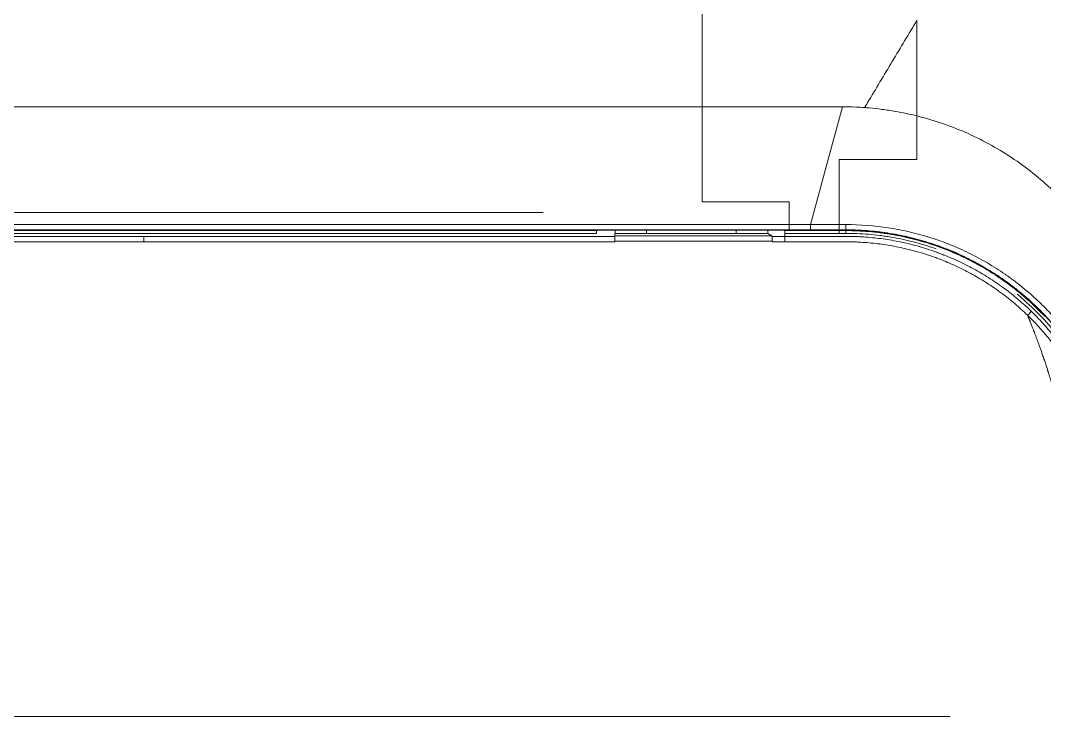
# Model space of a CAD drawing. Header units: inches. Extents: x 3778 to 56227, y -16914 to 35091.
# Drawn here: x 43093.4 to 43283.5, y -12835.4 to -12706.1 of the extents above; entities that cross this region are included whole.
import ezdxf

# ---------------------------------------------------------------- set-up
doc = ezdxf.new("R2010")
doc.units = ezdxf.units.IN
doc.header["$LTSCALE"] = 100
doc.header["$MEASUREMENT"] = 0
doc.layers.add('2-con', color=2, linetype='Continuous')
doc.layers.add('mark-B', color=2, linetype='Continuous', lineweight=20)

# ---------------------------------------------------------------- blocks, each defined once
blk = doc.blocks.new('무풍1WAY 대형')
at = {"layer": 'mark-B'}
for p, q in [((581.95, -243.57), (-581.96, -243.57)), ((-548.91, -331.8), (-519.69, -331.8)), ((-519.69, -331.8), (-519.69, -332.81)), ((-432.21, -332.72), (-432.21, -331.71)), ((-562.61, -333.78), (-562.61, -333.28)), ((-562.61, -333.89), (-562.61, -333.78)), ((-562.61, -333.94), (-562.61, -333.89)), ((-561.32, -333.78), (-561.32, -333.28)), ((-561.32, -333.28), (-561.32, -333.28)), ((-561.32, -333.28), (-551.27, -333.28)), ((-551.24, -333.78), (-561.32, -333.78)), ((-550.9, -333.89), (-516.65, -333.89)), ((-548.08, -333.26), (-548.83, -332.81)), ((-519.69, -332.81), (-548.83, -332.81)), ((-548.08, -333.26), (-548.08, -333.89)), ((-548.08, -333.26), (-542.25, -333.26)), ((-542.25, -333.26), (-542.25, -333.89)), ((-542.25, -333.26), (-525.58, -333.26)), ((-525.58, -333.89), (-525.58, -333.26)), ((-525.58, -333.26), (-519.75, -333.26)), ((-519.75, -333.26), (-519.69, -333.22)), ((-519.75, -333.26), (-519.75, -333.89)), ((-519.69, -333.22), (-519.69, -332.81)), ((-270.38, -333.78), (-516.31, -333.78)), ((-516.28, -333.28), (-270.41, -333.28)), ((-116.06, -337.15), (-506.37, -337.15))]:
    blk.add_line(p, q, dxfattribs=at)
for centre, ratio, start_param, end_param in [((-548.83, -331.81), 0.087489, 4.695761, 6.230825), ((-562.61, -334.93), 0.000431, 1.590072, 3.124139), ((-556, -334.93), 0.000022, 3.159047, 4.693514)]:
    blk.add_ellipse(centre, major_axis=(0, -0.996), ratio=ratio, start_param=start_param, end_param=end_param, dxfattribs=at)
for points, knots in [([(-596.32, -318.07), (-596.34, -318.02), (-596.38, -317.93), (-596.44, -317.79), (-596.49, -317.67), (-596.53, -317.56), (-596.57, -317.47), (-596.61, -317.39), (-596.64, -317.32), (-596.66, -317.26), (-596.69, -317.2), (-596.72, -317.12), (-596.76, -317.02), (-596.84, -316.83), (-596.94, -316.56), (-597.07, -316.23), (-597.2, -315.91), (-597.32, -315.61), (-597.41, -315.37), (-597.47, -315.21), (-597.51, -315.11), (-597.55, -315.02), (-597.64, -314.77), (-597.79, -314.39), (-597.98, -313.88), (-598.16, -313.39), (-598.33, -312.92), (-598.49, -312.47), (-598.64, -312.06), (-598.77, -311.69), (-598.89, -311.34), (-599.01, -310.99), (-599.13, -310.64), (-599.26, -310.27), (-599.38, -309.91), (-599.51, -309.53), (-599.64, -309.15), (-599.76, -308.77), (-599.89, -308.37), (-599.99, -308.08), (-600.05, -307.89), (-600.07, -307.81), (-600.09, -307.77), (-600.1, -307.74), (-600.11, -307.71), (-600.12, -307.67), (-600.13, -307.62), (-600.15, -307.57), (-600.17, -307.5), (-600.22, -307.35), (-600.29, -307.13), (-600.39, -306.84), (-600.47, -306.57), (-600.55, -306.31), (-600.63, -306.06), (-600.69, -305.84), (-600.75, -305.66), (-600.8, -305.5), (-600.85, -305.33), (-600.9, -305.16), (-600.96, -304.98), (-601, -304.82), (-601.04, -304.71), (-601.05, -304.65), (-601.07, -304.61), (-601.07, -304.58), (-601.08, -304.55), (-601.1, -304.48), (-601.15, -304.33), (-601.21, -304.09), (-601.3, -303.79), (-601.41, -303.42), (-601.51, -303.05), (-601.61, -302.71), (-601.69, -302.43), (-601.75, -302.18), (-601.81, -301.96), (-601.86, -301.78), (-601.91, -301.63), (-601.93, -301.53), (-601.95, -301.46), (-601.97, -301.4), (-601.99, -301.32), (-602.02, -301.21), (-602.06, -301.05), (-602.12, -300.83), (-602.19, -300.57), (-602.25, -300.31), (-602.32, -300.06), (-602.38, -299.83), (-602.42, -299.64), (-602.45, -299.51), (-602.48, -299.42), (-602.5, -299.33), (-602.55, -299.14), (-602.62, -298.85), (-602.7, -298.5), (-602.78, -298.16), (-602.85, -297.84), (-602.92, -297.55), (-602.99, -297.27), (-603.04, -297.01), (-603.09, -296.81), (-603.12, -296.66), (-603.15, -296.54), (-603.18, -296.42), (-603.2, -296.31), (-603.23, -296.19), (-603.25, -296.06), (-603.28, -295.94), (-603.31, -295.82), (-603.33, -295.71), (-603.35, -295.6), (-603.37, -295.52), (-603.38, -295.44), (-603.4, -295.39), (-603.4, -295.36), (-603.41, -295.32), (-603.42, -295.27), (-603.44, -295.16), (-603.47, -295.02), (-603.51, -294.84), (-603.55, -294.66), (-603.58, -294.48), (-603.62, -294.3), (-603.65, -294.12), (-603.68, -293.95), (-603.71, -293.8), (-603.74, -293.68), (-603.75, -293.58), (-603.77, -293.5), (-603.79, -293.4), (-603.82, -293.22), (-603.87, -292.97), (-603.92, -292.66), (-603.98, -292.36), (-604.03, -292.06), (-604.08, -291.76), (-604.13, -291.45), (-604.17, -291.25), (-604.18, -291.15)], [0, 0, 0, 0, 0.005728, 0.010931, 0.015611, 0.019767, 0.023398, 0.026504, 0.029085, 0.031592, 0.03334, 0.036243, 0.0403, 0.045514, 0.058237, 0.070797, 0.083191, 0.095309, 0.104897, 0.111062, 0.113364, 0.116785, 0.121326, 0.141344, 0.160639, 0.179209, 0.197051, 0.214166, 0.230551, 0.24332, 0.2563, 0.269492, 0.282895, 0.29651, 0.310337, 0.324375, 0.338626, 0.353089, 0.367765, 0.382653, 0.386301, 0.38922, 0.390789, 0.391579, 0.392676, 0.394104, 0.395862, 0.39795, 0.400368, 0.403116, 0.414805, 0.425577, 0.435431, 0.444826, 0.454221, 0.463616, 0.469147, 0.474998, 0.481169, 0.48766, 0.494471, 0.500882, 0.505134, 0.507147, 0.507929, 0.509134, 0.510072, 0.511278, 0.517763, 0.5266, 0.537792, 0.551338, 0.567241, 0.578828, 0.589226, 0.598434, 0.606452, 0.613279, 0.618915, 0.622732, 0.624327, 0.626484, 0.62948, 0.633317, 0.637995, 0.647705, 0.65734, 0.666898, 0.676379, 0.685328, 0.692199, 0.696864, 0.699104, 0.702394, 0.706736, 0.720536, 0.733594, 0.745909, 0.757482, 0.768312, 0.778399, 0.787743, 0.796342, 0.800505, 0.804717, 0.808976, 0.813284, 0.817641, 0.822045, 0.826498, 0.831, 0.835311, 0.83905, 0.842212, 0.844797, 0.846805, 0.848054, 0.848609, 0.850445, 0.854167, 0.859774, 0.866485, 0.873151, 0.879761, 0.886315, 0.892813, 0.899255, 0.904589, 0.908992, 0.912463, 0.915008, 0.918234, 0.923447, 0.934425, 0.94539, 0.95634, 0.967276, 0.978198, 0.989106, 1, 1, 1, 1]), ([(-612.11, -295.33), (-611.77, -296.43), (-611.01, -298.81), (-610.17, -301.16), (-609.16, -303.62), (-608.6, -304.83), (-606.8, -308.38), (-605.42, -310.65), (-603.06, -313.9), (-602.23, -314.97), (-600.5, -317), (-599.59, -317.98), (-596.78, -320.8), (-594.77, -322.53), (-590.46, -325.68), (-588.15, -327.1), (-583.41, -329.52), (-580.96, -330.54), (-575.89, -332.2), (-573.26, -332.84), (-567.97, -333.68), (-565.3, -333.89), (-562.61, -333.89)], [0, 0, 0, 0, 0.050808, 0.110132, 0.110132, 0.169457, 0.169457, 0.288106, 0.288106, 0.34743, 0.34743, 0.406755, 0.406755, 0.525404, 0.525404, 0.644053, 0.644053, 0.762702, 0.762702, 0.881351, 0.881351, 1, 1, 1, 1]), ([(-611.52, -295.16), (-611.32, -295.82), (-611.11, -296.48), (-610.79, -297.48), (-610.68, -297.81), (-610.46, -298.47), (-610.35, -298.79), (-610.01, -299.78), (-609.77, -300.43), (-609.4, -301.4), (-609.28, -301.72), (-609.08, -302.2), (-609.02, -302.36), (-608.88, -302.67), (-608.27, -304.1), (-607.6, -305.49), (-606.3, -307.92), (-605.6, -309.11), (-604.1, -311.44), (-603.29, -312.57), (-602.38, -313.76), (-602.33, -313.83), (-602.22, -313.96), (-602.06, -314.17), (-601.68, -314.65), (-601.35, -315.06), (-600.67, -315.86), (-600.21, -316.38), (-599.28, -317.41), (-598.8, -317.91), (-597.82, -318.9), (-597.32, -319.38), (-596.02, -320.58), (-595.21, -321.3), (-594.37, -321.98)], [0, 0, 0, 0, 0.064255, 0.064255, 0.096382, 0.096382, 0.12851, 0.12851, 0.192765, 0.192765, 0.224892, 0.224892, 0.240956, 0.240956, 0.25702, 0.38553, 0.38553, 0.51404, 0.51404, 0.64255, 0.64255, 0.650582, 0.650582, 0.658613, 0.674677, 0.706805, 0.706805, 0.77106, 0.77106, 0.835315, 0.835315, 0.89957, 0.89957, 1, 1, 1, 1]), ([(-597.02, -318.81), (-597.76, -318.09), (-598.47, -317.35), (-599.85, -315.84), (-600.52, -315.07), (-601.8, -313.48), (-602.41, -312.67), (-603.59, -311.01), (-604.15, -310.16), (-605.22, -308.43), (-605.73, -307.54), (-606.34, -306.41), (-606.52, -306.07), (-606.7, -305.72), (-606.81, -305.49), (-606.87, -305.38), (-607.16, -304.8), (-607.38, -304.34), (-608.02, -302.93), (-608.42, -301.99), (-608.98, -300.55), (-609.16, -300.06), (-609.5, -299.09), (-609.66, -298.6), (-609.82, -298.11)], [0, 0, 0, 0, 0.125, 0.125, 0.25, 0.25, 0.375, 0.375, 0.5, 0.5, 0.625, 0.625, 0.65625, 0.671875, 0.671875, 0.6875, 0.6875, 0.75, 0.75, 0.875, 0.875, 0.9375, 0.9375, 1, 1, 1, 1]), ([(-608.89, -297.8), (-608.89, -297.81), (-608.88, -297.83), (-608.87, -297.86), (-608.86, -297.9), (-608.83, -298.01), (-608.76, -298.22), (-608.7, -298.4), (-608.58, -298.76), (-608.5, -299), (-608.25, -299.71), (-608.07, -300.18), (-607.52, -301.59), (-607.13, -302.52), (-606.5, -303.9), (-606.28, -304.35), (-606, -304.92), (-605.94, -305.03), (-605.83, -305.26), (-605.65, -305.59), (-605.48, -305.93), (-604.88, -307.04), (-604.38, -307.9), (-603.32, -309.6), (-602.77, -310.43), (-601.61, -312.06), (-601.01, -312.86), (-599.76, -314.41), (-599.11, -315.17), (-597.75, -316.65), (-597.05, -317.37), (-596.33, -318.07)], [0, 0, 0, 0, 0.001953, 0.001953, 0.003906, 0.007812, 0.015625, 0.03125, 0.03125, 0.0625, 0.0625, 0.125, 0.125, 0.25, 0.25, 0.3125, 0.3125, 0.328125, 0.328125, 0.34375, 0.375, 0.375, 0.5, 0.5, 0.625, 0.625, 0.75, 0.75, 0.875, 0.875, 1, 1, 1, 1]), ([(-562.61, -334.91), (-565.26, -334.91), (-567.88, -334.71), (-571.11, -334.22), (-571.75, -334.1), (-573.04, -333.86), (-574.32, -333.59), (-575.6, -333.26), (-576.87, -332.92), (-577.5, -332.73), (-578.29, -332.49), (-578.45, -332.44), (-578.76, -332.34), (-578.92, -332.28), (-579.39, -332.13), (-580.32, -331.8), (-581.24, -331.46), (-583.07, -330.73), (-584.26, -330.2), (-586.02, -329.34), (-586.59, -329.05), (-587.74, -328.43), (-588.88, -327.79), (-590.54, -326.77), (-591.63, -326.05), (-592.44, -325.49), (-592.71, -325.3), (-593.24, -324.92), (-593.51, -324.72), (-594.03, -324.33), (-594.43, -324.03), (-594.82, -323.72), (-595.01, -323.57), (-595.07, -323.51), (-595.2, -323.41), (-596.3, -322.53), (-597.35, -321.61), (-598.78, -320.26), (-599.24, -319.8), (-600.16, -318.87), (-600.6, -318.39), (-601.48, -317.43), (-601.91, -316.94), (-602.75, -315.94), (-603.17, -315.43), (-603.97, -314.4), (-604.37, -313.88), (-605.13, -312.81), (-605.51, -312.27), (-606.06, -311.45), (-606.24, -311.18), (-606.5, -310.76), (-606.59, -310.62), (-606.77, -310.34), (-606.86, -310.2), (-607.29, -309.49), (-607.62, -308.92), (-608.27, -307.78), (-608.58, -307.2), (-609.18, -306.02), (-609.47, -305.43), (-610.03, -304.24), (-610.29, -303.64), (-610.61, -302.88), (-610.68, -302.72), (-610.8, -302.42), (-610.92, -302.11), (-611.07, -301.73), (-611.18, -301.46), (-611.23, -301.32), (-611.25, -301.25), (-611.27, -301.22), (-611.27, -301.2), (-611.27, -301.2), (-611.28, -301.19), (-611.28, -301.19), (-611.28, -301.19)], [0, 0, 0, 0, 0.125, 0.125, 0.15625, 0.15625, 0.1875, 0.21875, 0.21875, 0.25, 0.25, 0.257813, 0.257813, 0.265625, 0.265625, 0.28125, 0.3125, 0.3125, 0.375, 0.375, 0.40625, 0.40625, 0.4375, 0.46875, 0.5, 0.5, 0.515625, 0.515625, 0.53125, 0.53125, 0.546875, 0.554688, 0.554688, 0.558594, 0.558594, 0.5625, 0.625, 0.625, 0.65625, 0.65625, 0.6875, 0.6875, 0.71875, 0.71875, 0.75, 0.75, 0.78125, 0.78125, 0.8125, 0.8125, 0.828125, 0.828125, 0.835937, 0.835937, 0.84375, 0.84375, 0.875, 0.875, 0.90625, 0.90625, 0.9375, 0.9375, 0.96875, 0.96875, 0.976562, 0.976562, 0.984375, 0.992187, 0.996094, 0.998047, 0.999023, 0.999512, 0.999756, 0.999878, 0.999878, 1, 1, 1, 1]), ([(-610.3, -300.85), (-610.19, -301.15), (-610.01, -301.61), (-609.83, -302.06), (-609.71, -302.36), (-609.65, -302.51), (-609.34, -303.25), (-609.08, -303.84), (-608.53, -305.02), (-608.25, -305.6), (-607.66, -306.75), (-607.36, -307.32), (-606.73, -308.44), (-606.4, -309), (-605.98, -309.69), (-605.9, -309.83), (-605.72, -310.11), (-605.64, -310.24), (-605.38, -310.65), (-604.85, -311.47), (-604.3, -312.26), (-603.54, -313.31), (-603.16, -313.82), (-602.37, -314.83), (-601.97, -315.33), (-601.14, -316.31), (-600.72, -316.79), (-599.86, -317.74), (-599.42, -318.2), (-598.53, -319.12), (-598.07, -319.56), (-596.67, -320.89), (-595.7, -321.74), (-594.63, -322.61), (-594.57, -322.66), (-594.44, -322.76), (-594.38, -322.81), (-594.19, -322.96), (-593.8, -323.26), (-593.42, -323.56), (-592.9, -323.94), (-592.64, -324.14), (-592.12, -324.51), (-591.86, -324.7), (-591.07, -325.25), (-590, -325.95), (-588.36, -326.95), (-587.25, -327.58), (-586.13, -328.18), (-585.56, -328.47), (-583.84, -329.32), (-582.67, -329.84), (-580.88, -330.55), (-579.98, -330.89), (-579.06, -331.21), (-578.6, -331.36), (-578.45, -331.41), (-578.14, -331.51), (-577.99, -331.56), (-577.21, -331.8), (-576.59, -331.98), (-575.34, -332.32), (-574.09, -332.64), (-572.84, -332.9), (-571.58, -333.14), (-570.94, -333.25), (-569.04, -333.54), (-567.77, -333.69), (-565.84, -333.84), (-564.88, -333.89), (-563.74, -333.92), (-563.18, -333.93), (-562.89, -333.93), (-562.75, -333.94), (-562.68, -333.94), (-562.65, -333.94), (-562.63, -333.94), (-562.62, -333.94), (-562.61, -333.94)], [0, 0, 0, 0, 0.015625, 0.023438, 0.023438, 0.03125, 0.03125, 0.0625, 0.0625, 0.09375, 0.09375, 0.125, 0.125, 0.15625, 0.15625, 0.164063, 0.164063, 0.171875, 0.171875, 0.1875, 0.21875, 0.21875, 0.25, 0.25, 0.28125, 0.28125, 0.3125, 0.3125, 0.34375, 0.34375, 0.375, 0.375, 0.4375, 0.4375, 0.441406, 0.441406, 0.445313, 0.445313, 0.453125, 0.46875, 0.46875, 0.484375, 0.484375, 0.5, 0.5, 0.53125, 0.5625, 0.59375, 0.59375, 0.625, 0.625, 0.6875, 0.6875, 0.71875, 0.734375, 0.734375, 0.742188, 0.742188, 0.75, 0.75, 0.78125, 0.78125, 0.8125, 0.84375, 0.84375, 0.875, 0.875, 0.9375, 0.9375, 0.96875, 0.984375, 0.992188, 0.996094, 0.998047, 0.999023, 0.999512, 0.999512, 1, 1, 1, 1]), ([(-616.29, -316.5), (-616.19, -316.85), (-615.83, -317.99), (-614.37, -322.2), (-611.2, -328.9), (-606.44, -335.61), (-601.98, -340.42), (-598.33, -343.73), (-594.41, -346.71), (-588.86, -350.22), (-582.89, -352.98), (-577.92, -354.54), (-576.06, -355.02), (-575.79, -355.08)], [0, 0, 0, 0, 0.018789, 0.060827, 0.22898, 0.397132, 0.481209, 0.565285, 0.649361, 0.733437, 0.90159, 0.985666, 1, 1, 1, 1]), ([(-562.61, -333.78), (-564.02, -333.78), (-566.13, -333.69), (-568.58, -333.43), (-569.62, -333.29), (-570.32, -333.19), (-570.66, -333.14), (-571.7, -332.96), (-572.39, -332.83), (-573.43, -332.61), (-573.77, -332.54), (-574.29, -332.42), (-574.46, -332.38), (-574.8, -332.29), (-574.97, -332.25), (-575.83, -332.03), (-576.51, -331.84), (-577.85, -331.44), (-578.52, -331.23), (-580.5, -330.54), (-582.44, -329.78), (-584.34, -328.9), (-585.28, -328.44), (-585.59, -328.28), (-586.21, -327.96), (-586.52, -327.8), (-587.44, -327.3), (-588.05, -326.95), (-588.96, -326.41), (-589.26, -326.22), (-589.7, -325.94), (-589.85, -325.85), (-590.15, -325.66), (-590.3, -325.56), (-591.04, -325.08), (-591.62, -324.68), (-592.47, -324.07), (-592.76, -323.86), (-593.32, -323.44), (-594.71, -322.38), (-596.57, -320.8), (-598.07, -319.35), (-598.91, -318.51), (-599.24, -318.16), (-599.58, -317.81)], [0, 0, 0, 0, 0.101549, 0.152323, 0.17771, 0.17771, 0.203097, 0.203097, 0.253872, 0.253872, 0.279259, 0.279259, 0.291952, 0.291952, 0.304646, 0.304646, 0.35542, 0.35542, 0.406194, 0.406194, 0.507743, 0.558517, 0.558517, 0.583905, 0.583905, 0.609292, 0.609292, 0.660066, 0.660066, 0.685453, 0.685453, 0.698147, 0.698147, 0.71084, 0.71084, 0.761615, 0.761615, 0.787002, 0.787002, 0.812389, 0.913938, 0.964712, 0.964712, 1, 1, 1, 1]), ([(-597.02, -318.81), (-597.02, -318.81), (-597.02, -318.81), (-597, -318.79), (-596.99, -318.77), (-596.96, -318.74), (-596.94, -318.72), (-596.89, -318.66), (-596.86, -318.63), (-596.79, -318.56), (-596.76, -318.53), (-596.68, -318.45), (-596.64, -318.4), (-596.56, -318.31), (-596.51, -318.27), (-596.42, -318.17), (-596.37, -318.12), (-596.33, -318.07)], [0, 0, 0, 0, 0.125, 0.125, 0.25, 0.25, 0.375, 0.375, 0.5, 0.5, 0.625, 0.625, 0.75, 0.75, 0.875, 0.875, 1, 1, 1, 1]), ([(-548.82, -332.72), (-549.91, -332.72), (-551, -332.72), (-553.17, -332.72), (-554.8, -332.72), (-556.43, -332.72), (-557.51, -332.72), (-558.06, -332.72), (-558.87, -332.72), (-559.14, -332.72), (-559.69, -332.72), (-559.96, -332.72), (-560.77, -332.72), (-561.32, -332.72), (-562.13, -332.72), (-562.4, -332.72), (-562.94, -332.72), (-563.22, -332.72), (-563.76, -332.71), (-564.03, -332.7), (-564.57, -332.68), (-564.84, -332.67), (-566.19, -332.6), (-567.26, -332.51), (-569.39, -332.27), (-570.45, -332.11), (-572.56, -331.72), (-573.6, -331.5), (-575.69, -330.98), (-576.72, -330.68), (-578.27, -330.18), (-578.78, -330.01), (-579.42, -329.78), (-579.55, -329.73), (-579.8, -329.64), (-580.18, -329.5), (-581.57, -328.96), (-582.81, -328.43), (-584.75, -327.51), (-586.66, -326.53), (-588.5, -325.43), (-590.3, -324.26), (-591.19, -323.65), (-592.49, -322.69), (-592.92, -322.36), (-593.55, -321.86), (-593.76, -321.69), (-594.08, -321.43), (-594.18, -321.34), (-594.39, -321.17), (-595.33, -320.38), (-596.24, -319.56), (-597.02, -318.81)], [0, 0, 0, 0, 0.0625, 0.0625, 0.125, 0.15625, 0.15625, 0.1875, 0.1875, 0.203125, 0.203125, 0.21875, 0.21875, 0.25, 0.25, 0.265625, 0.265625, 0.28125, 0.28125, 0.296875, 0.296875, 0.3125, 0.3125, 0.375, 0.375, 0.4375, 0.4375, 0.5, 0.5, 0.5625, 0.5625, 0.59375, 0.59375, 0.601562, 0.601562, 0.609375, 0.625, 0.6875, 0.6875, 0.75, 0.8125, 0.8125, 0.875, 0.875, 0.90625, 0.90625, 0.921875, 0.921875, 0.929687, 0.929687, 0.9375, 1, 1, 1, 1]), ([(-596.32, -318.07), (-595.56, -318.82), (-594.76, -319.53), (-593.85, -320.31), (-593.74, -320.4), (-593.54, -320.57), (-593.44, -320.65), (-593.13, -320.91), (-592.5, -321.41), (-591.87, -321.89), (-590.59, -322.84), (-589.72, -323.44), (-587.94, -324.58), (-586.13, -325.66), (-584.26, -326.62), (-582.35, -327.53), (-581.13, -328.05), (-579.76, -328.58), (-579.39, -328.72), (-579.14, -328.81), (-579.01, -328.85), (-578.38, -329.08), (-577.88, -329.25), (-576.36, -329.73), (-575.34, -330.02), (-573.29, -330.53), (-572.26, -330.75), (-570.18, -331.13), (-569.14, -331.28), (-567.05, -331.52), (-565.99, -331.6), (-564.67, -331.67), (-564.27, -331.68), (-563.87, -331.69), (-563.6, -331.7), (-563.47, -331.7), (-563.07, -331.71), (-562.8, -331.71), (-562.27, -331.71), (-562, -331.71), (-561.2, -331.71), (-560.66, -331.71), (-559.86, -331.71), (-559.6, -331.71), (-559.06, -331.71), (-558.8, -331.71), (-557.99, -331.71), (-557.46, -331.71), (-556.39, -331.71), (-554.79, -331.71), (-553.19, -331.71), (-551.05, -331.71), (-549.98, -331.71), (-548.91, -331.71)], [0, 0, 0, 0, 0.0625, 0.0625, 0.070313, 0.070313, 0.078125, 0.078125, 0.09375, 0.125, 0.125, 0.1875, 0.1875, 0.25, 0.3125, 0.3125, 0.375, 0.390625, 0.398437, 0.398437, 0.40625, 0.40625, 0.4375, 0.4375, 0.5, 0.5, 0.5625, 0.5625, 0.625, 0.625, 0.6875, 0.6875, 0.703125, 0.710937, 0.710937, 0.71875, 0.71875, 0.734375, 0.734375, 0.75, 0.75, 0.78125, 0.78125, 0.796875, 0.796875, 0.8125, 0.8125, 0.84375, 0.84375, 0.875, 0.9375, 0.9375, 1, 1, 1, 1]), ([(-579.37, -330.4), (-579.27, -330.44), (-579.17, -330.47), (-578.41, -330.74), (-577.75, -330.95), (-576.42, -331.35), (-575.74, -331.54), (-574.89, -331.76), (-574.72, -331.8), (-574.38, -331.88), (-574.21, -331.92), (-573.7, -332.04), (-573.36, -332.12), (-572.33, -332.34), (-571.64, -332.47), (-570.61, -332.64), (-570.27, -332.69), (-569.58, -332.8), (-568.54, -332.94), (-566.11, -333.19), (-564.02, -333.28), (-562.61, -333.28)], [0, 0, 0, 0, 0.019067, 0.019067, 0.141684, 0.141684, 0.2643, 0.2643, 0.294954, 0.294954, 0.325609, 0.325609, 0.386917, 0.386917, 0.509533, 0.509533, 0.570842, 0.570842, 0.63215, 0.754767, 1, 1, 1, 1]), ([(-432.21, -332.72), (-448.15, -332.72), (-477.31, -332.72), (-506.48, -332.72), (-519.69, -332.72)], [0, 0, 0, 0, 0.546899, 1, 1, 1, 1]), ([(-265.32, -332.72), (-280.97, -332.72), (-336.59, -332.72), (-392.23, -332.72), (-432.21, -332.72)], [0, 0, 0, 0, 0.28139, 1, 1, 1, 1]), ([(-562.61, -333.28), (-562.28, -333.28), (-561.95, -333.28), (-561.52, -333.28), (-561.42, -333.28), (-561.32, -333.28)], [0, 0, 0, 0, 0.771066, 0.771066, 1, 1, 1, 1]), ([(-561.32, -333.94), (-561.32, -333.94), (-561.32, -333.94), (-561.32, -333.96), (-561.32, -333.97), (-561.32, -333.98), (-561.32, -333.98), (-561.32, -333.99), (-561.32, -334), (-561.32, -334.02), (-561.32, -334.05), (-561.32, -334.1), (-561.32, -334.11), (-561.32, -334.14), (-561.32, -334.15), (-561.32, -334.17), (-561.32, -334.18), (-561.32, -334.22), (-561.32, -334.27), (-561.32, -334.33), (-561.32, -334.36), (-561.32, -334.41), (-561.32, -334.43), (-561.32, -334.51), (-561.32, -334.56), (-561.32, -334.65), (-561.32, -334.68), (-561.32, -334.72), (-561.32, -334.73), (-561.32, -334.76), (-561.32, -334.78), (-561.32, -334.79)], [0, 0, 0, 0, 0.125, 0.125, 0.1875, 0.1875, 0.21875, 0.21875, 0.25, 0.25, 0.375, 0.375, 0.4375, 0.4375, 0.46875, 0.46875, 0.5, 0.5, 0.625, 0.625, 0.6875, 0.6875, 0.75, 0.75, 0.875, 0.875, 0.9375, 0.9375, 0.96875, 0.96875, 1, 1, 1, 1]), ([(-552.04, -333.94), (-546.29, -333.94), (-540.54, -333.94), (-529.04, -333.94), (-523.29, -333.94), (-506.03, -333.94), (-494.53, -333.94), (-460.03, -333.94), (-437.03, -333.94), (-368.02, -333.94), (-322.02, -333.94), (-184, -333.94), (-92, -333.94), (0.01, -333.94)], [0, 0, 0, 0, 0.03125, 0.03125, 0.0625, 0.0625, 0.125, 0.125, 0.25, 0.25, 0.5, 0.5, 1, 1, 1, 1]), ([(-552.04, -333.94), (-552.04, -333.94), (-552.04, -333.94), (-552.04, -333.97), (-552.04, -333.99), (-552.04, -334.04), (-552.04, -334.07), (-552.04, -334.14), (-552.04, -334.18), (-552.04, -334.27), (-552.04, -334.32), (-552.04, -334.43), (-552.04, -334.48), (-552.04, -334.6), (-552.04, -334.66), (-552.04, -334.79), (-552.04, -334.85), (-552.04, -334.91)], [0, 0, 0, 0, 0.125, 0.125, 0.25, 0.25, 0.375, 0.375, 0.5, 0.5, 0.625, 0.625, 0.75, 0.75, 0.875, 0.875, 1, 1, 1, 1]), ([(-551.27, -333.28), (-551.27, -333.31), (-551.27, -333.34), (-551.26, -333.39), (-551.26, -333.41), (-551.26, -333.44), (-551.26, -333.45), (-551.26, -333.5), (-551.26, -333.53), (-551.26, -333.57), (-551.26, -333.58), (-551.26, -333.61), (-551.26, -333.62), (-551.26, -333.65), (-551.26, -333.67), (-551.25, -333.7), (-551.25, -333.71), (-551.25, -333.72), (-551.25, -333.74), (-551.25, -333.75), (-551.25, -333.76), (-551.25, -333.76), (-551.24, -333.77), (-551.24, -333.78), (-551.24, -333.78)], [0, 0, 0, 0, 0.125, 0.125, 0.1875, 0.1875, 0.25, 0.25, 0.375, 0.375, 0.4375, 0.4375, 0.5, 0.5, 0.625, 0.625, 0.6875, 0.6875, 0.75, 0.8125, 0.8125, 0.875, 0.875, 1, 1, 1, 1]), ([(-551.24, -333.78), (-551.21, -333.79), (-551.18, -333.8), (-551.07, -333.83), (-550.98, -333.86), (-550.9, -333.89)], [0, 0, 0, 0, 0.254237, 0.254237, 1, 1, 1, 1]), ([(-516.31, -333.78), (-516.31, -333.78), (-516.3, -333.77), (-516.3, -333.76), (-516.3, -333.76), (-516.3, -333.75), (-516.3, -333.74), (-516.3, -333.72), (-516.29, -333.71), (-516.29, -333.68), (-516.29, -333.67), (-516.29, -333.65), (-516.29, -333.64), (-516.29, -333.61), (-516.29, -333.58), (-516.29, -333.54), (-516.29, -333.53), (-516.28, -333.5), (-516.28, -333.47), (-516.28, -333.44), (-516.28, -333.41), (-516.28, -333.39), (-516.28, -333.34), (-516.28, -333.31), (-516.28, -333.28)], [0, 0, 0, 0, 0.125, 0.125, 0.1875, 0.1875, 0.25, 0.25, 0.375, 0.375, 0.4375, 0.4375, 0.5, 0.5, 0.625, 0.625, 0.6875, 0.6875, 0.75, 0.8125, 0.8125, 0.875, 0.875, 1, 1, 1, 1]), ([(-561.32, -347.02), (-561.32, -346.95), (-561.32, -346.81), (-561.32, -346.59), (-561.32, -346.38), (-561.32, -346.17), (-561.32, -345.96), (-561.32, -345.75), (-561.32, -345.54), (-561.32, -345.33), (-561.32, -345.12), (-561.32, -344.91), (-561.32, -344.7), (-561.32, -344.49), (-561.32, -344.28), (-561.32, -344.07), (-561.32, -343.86), (-561.32, -343.65), (-561.32, -343.44), (-561.32, -343.23), (-561.32, -343.03), (-561.32, -342.82), (-561.32, -342.61), (-561.32, -342.41), (-561.32, -342.2), (-561.32, -341.99), (-561.32, -341.79), (-561.32, -341.58), (-561.32, -341.38), (-561.32, -341.17), (-561.32, -340.52), (-561.32, -339.44), (-561.32, -337.92), (-561.32, -336.41), (-561.32, -335.41), (-561.32, -334.91)], [0, 0, 0, 0, 0.017557, 0.035091, 0.052603, 0.070092, 0.087559, 0.105004, 0.122425, 0.139825, 0.157202, 0.174556, 0.191888, 0.209197, 0.226484, 0.243748, 0.260989, 0.278208, 0.295404, 0.312577, 0.329728, 0.346856, 0.363962, 0.381045, 0.398105, 0.415143, 0.432158, 0.44915, 0.46612, 0.483067, 0.499991, 0.626737, 0.752323, 0.876745, 1, 1, 1, 1]), ([(0.01, -334.91), (-92, -334.91), (-184, -334.91), (-322.02, -334.91), (-368.02, -334.91), (-437.03, -334.91), (-460.03, -334.91), (-494.53, -334.91), (-506.03, -334.91), (-523.29, -334.91), (-529.04, -334.91), (-540.54, -334.91), (-546.29, -334.91), (-552.04, -334.91)], [0, 0, 0, 0, 0.5, 0.5, 0.75, 0.75, 0.875, 0.875, 0.9375, 0.9375, 0.96875, 0.96875, 1, 1, 1, 1]), ([(-552.04, -339.14), (-552.04, -339.02), (-552.04, -338.78), (-552.04, -338.43), (-552.04, -338.07), (-552.04, -337.71), (-552.04, -337.36), (-552.04, -337.01), (-552.04, -336.66), (-552.04, -336.31), (-552.04, -335.96), (-552.04, -335.61), (-552.04, -335.26), (-552.04, -335.03), (-552.04, -334.91)], [0, 0, 0, 0, 0.08465, 0.169061, 0.253235, 0.33717, 0.420865, 0.504321, 0.587537, 0.670513, 0.753247, 0.83574, 0.917991, 1, 1, 1, 1]), ([(-535.91, -339.14), (-538.33, -339.14), (-543.7, -339.14), (-549.08, -339.14), (-552.04, -339.14)], [0, 0, 0, 0, 0.450109, 1, 1, 1, 1]), ([(-535.91, -356.78), (-535.91, -356.72), (-535.91, -356.61), (-535.91, -356.45), (-535.91, -356.29), (-535.91, -356.13), (-535.91, -355.97), (-535.91, -355.81), (-535.91, -355.65), (-535.91, -355.49), (-535.91, -355.33), (-535.91, -355.17), (-535.91, -355.02), (-535.91, -354.86), (-535.91, -354.7), (-535.91, -354.54), (-535.91, -354.38), (-535.91, -354.22), (-535.91, -354.07), (-535.91, -353.91), (-535.91, -353.75), (-535.91, -353.59), (-535.91, -353.44), (-535.91, -353.28), (-535.91, -353.12), (-535.91, -352.97), (-535.91, -352.81), (-535.91, -352.66), (-535.91, -352.5), (-535.91, -352.35), (-535.91, -352.19), (-535.91, -352.04), (-535.91, -351.88), (-535.91, -351.73), (-535.91, -351.57), (-535.91, -351.42), (-535.91, -351.26), (-535.91, -351.11), (-535.91, -350.96), (-535.91, -350.8), (-535.91, -350.65), (-535.91, -350.5), (-535.91, -350.35), (-535.91, -350.19), (-535.91, -350.04), (-535.91, -349.89), (-535.91, -349.74), (-535.91, -349.59), (-535.91, -349.44), (-535.91, -349.28), (-535.91, -349.13), (-535.91, -348.98), (-535.91, -348.83), (-535.91, -348.68), (-535.91, -348.53), (-535.91, -348.38), (-535.91, -348.23), (-535.91, -348.09), (-535.91, -347.94), (-535.91, -347.79), (-535.91, -347.64), (-535.91, -347.49), (-535.91, -347.34), (-535.91, -347.19), (-535.91, -347.05), (-535.91, -346.9), (-535.91, -346.75), (-535.91, -346.61), (-535.91, -346.46), (-535.91, -346.31), (-535.91, -346.17), (-535.91, -346.02), (-535.91, -345.87), (-535.91, -345.73), (-535.91, -345.58), (-535.91, -345.44), (-535.91, -345.29), (-535.91, -345.15), (-535.91, -345), (-535.91, -344.86), (-535.91, -344.72), (-535.91, -344.57), (-535.91, -344.43), (-535.91, -344.29), (-535.91, -344.14), (-535.91, -344), (-535.91, -343.86), (-535.91, -343.71), (-535.91, -343.57), (-535.91, -343.43), (-535.91, -343.29), (-535.91, -343.15), (-535.91, -343), (-535.91, -342.86), (-535.91, -342.72), (-535.91, -342.58), (-535.91, -342.44), (-535.91, -342.3), (-535.91, -342.16), (-535.91, -342.02), (-535.91, -341.88), (-535.91, -341.74), (-535.91, -341.6), (-535.91, -341.47), (-535.91, -341.33), (-535.91, -341.19), (-535.91, -341.05), (-535.91, -340.91), (-535.91, -340.77), (-535.91, -340.64), (-535.91, -340.5), (-535.91, -340.36), (-535.91, -340.23), (-535.91, -340.09), (-535.91, -339.95), (-535.91, -339.82), (-535.91, -339.68), (-535.91, -339.55), (-535.91, -339.41), (-535.91, -339.28), (-535.91, -339.18), (-535.91, -339.14)], [0, 0, 0, 0, 0.009162, 0.018311, 0.027446, 0.036569, 0.045678, 0.054774, 0.063857, 0.072926, 0.081983, 0.091027, 0.100057, 0.109075, 0.118079, 0.127071, 0.136049, 0.145015, 0.153967, 0.162907, 0.171834, 0.180748, 0.189648, 0.198537, 0.207412, 0.216274, 0.225123, 0.23396, 0.242784, 0.251595, 0.260393, 0.269178, 0.277951, 0.28671, 0.295457, 0.304191, 0.312913, 0.321622, 0.330317, 0.339001, 0.347671, 0.356329, 0.364974, 0.373606, 0.382225, 0.390832, 0.399426, 0.408007, 0.416576, 0.425132, 0.433675, 0.442205, 0.450723, 0.459228, 0.46772, 0.4762, 0.484667, 0.493121, 0.501563, 0.509992, 0.518408, 0.526811, 0.535202, 0.54358, 0.551945, 0.560297, 0.568637, 0.576964, 0.585279, 0.59358, 0.601869, 0.610146, 0.618409, 0.62666, 0.634898, 0.643123, 0.651336, 0.659536, 0.667723, 0.675897, 0.684058, 0.692207, 0.700343, 0.708466, 0.716577, 0.724674, 0.732759, 0.740831, 0.748891, 0.756937, 0.764971, 0.772992, 0.781, 0.788995, 0.796977, 0.804947, 0.812904, 0.820848, 0.828779, 0.836697, 0.844602, 0.852495, 0.860374, 0.868241, 0.876095, 0.883936, 0.891764, 0.899579, 0.907381, 0.915171, 0.922947, 0.930711, 0.938461, 0.946199, 0.953924, 0.961636, 0.969334, 0.97702, 0.984693, 0.992353, 1, 1, 1, 1]), ([(-575.79, -347.02), (-575.63, -347.02), (-575.31, -347.02), (-574.84, -347.02), (-574.36, -347.02), (-573.89, -347.02), (-573.41, -347.02), (-572.94, -347.02), (-572.46, -347.02), (-571.99, -347.02), (-571.52, -347.02), (-571.05, -347.02), (-570.58, -347.02), (-570.11, -347.02), (-569.64, -347.02), (-569.17, -347.02), (-568.7, -347.02), (-568.23, -347.02), (-567.77, -347.02), (-567.3, -347.02), (-566.84, -347.02), (-566.37, -347.02), (-565.91, -347.02), (-565.45, -347.02), (-564.99, -347.02), (-564.52, -347.02), (-564.06, -347.02), (-563.6, -347.02), (-563.15, -347.02), (-562.69, -347.02), (-562.23, -347.02), (-561.77, -347.02), (-561.47, -347.02), (-561.32, -347.02)], [0, 0, 0, 0, 0.032995, 0.065944, 0.098849, 0.131708, 0.16452, 0.197286, 0.230005, 0.262677, 0.2953, 0.327874, 0.360399, 0.392874, 0.425299, 0.457673, 0.489996, 0.522267, 0.554487, 0.586655, 0.618771, 0.650835, 0.682848, 0.714808, 0.746715, 0.778568, 0.810367, 0.842111, 0.8738, 0.905434, 0.937012, 0.968534, 1, 1, 1, 1]), ([(-575.79, -355.08), (-575.79, -355.03), (-575.79, -354.93), (-575.79, -354.77), (-575.79, -354.62), (-575.79, -354.47), (-575.79, -354.31), (-575.79, -354.16), (-575.79, -354), (-575.79, -353.85), (-575.79, -353.7), (-575.79, -353.54), (-575.79, -353.39), (-575.79, -353.23), (-575.79, -353.08), (-575.79, -352.93), (-575.79, -352.77), (-575.79, -352.62), (-575.79, -352.47), (-575.79, -352.32), (-575.79, -352.16), (-575.79, -352.01), (-575.79, -351.86), (-575.79, -351.7), (-575.79, -351.55), (-575.79, -351.4), (-575.79, -351.25), (-575.79, -351.09), (-575.79, -350.94), (-575.79, -350.79), (-575.79, -350.64), (-575.79, -350.49), (-575.79, -350.33), (-575.79, -350.18), (-575.79, -350.03), (-575.79, -349.88), (-575.79, -349.73), (-575.79, -349.58), (-575.79, -349.43), (-575.79, -349.27), (-575.79, -349.12), (-575.79, -348.97), (-575.79, -348.82), (-575.79, -348.67), (-575.79, -348.52), (-575.79, -348.37), (-575.79, -348.22), (-575.79, -348.07), (-575.79, -347.92), (-575.79, -347.77), (-575.79, -347.62), (-575.79, -347.47), (-575.79, -347.32), (-575.79, -347.17), (-575.79, -347.07), (-575.79, -347.02)], [0, 0, 0, 0, 0.019188, 0.038363, 0.057526, 0.076677, 0.095815, 0.114942, 0.134055, 0.153157, 0.172246, 0.191323, 0.210388, 0.229441, 0.248481, 0.267509, 0.286525, 0.305528, 0.324519, 0.343498, 0.362465, 0.38142, 0.400362, 0.419292, 0.43821, 0.457115, 0.476009, 0.49489, 0.513758, 0.532615, 0.551459, 0.57029, 0.58911, 0.607917, 0.626712, 0.645494, 0.664264, 0.683022, 0.701767, 0.7205, 0.739221, 0.757929, 0.776624, 0.795308, 0.813978, 0.832637, 0.851283, 0.869916, 0.888537, 0.907145, 0.925741, 0.944324, 0.962895, 0.981454, 1, 1, 1, 1]), ([(-575.79, -355.08), (-575.79, -355.22), (-575.79, -355.5), (-575.79, -355.93), (-575.79, -356.36), (-575.79, -356.79), (-575.79, -357.22), (-575.79, -357.65), (-575.79, -358.08), (-575.79, -358.51), (-575.79, -358.94), (-575.79, -359.38), (-575.79, -359.81), (-575.79, -360.25), (-575.79, -360.69), (-575.79, -361.12), (-575.79, -361.56), (-575.79, -362), (-575.79, -362.44), (-575.79, -362.88), (-575.79, -363.32), (-575.79, -363.77), (-575.79, -364.21), (-575.79, -364.65), (-575.79, -365.1), (-575.79, -365.55), (-575.79, -365.99), (-575.79, -366.44), (-575.79, -366.89), (-575.79, -367.34), (-575.79, -367.79), (-575.79, -368.24), (-575.79, -368.69), (-575.79, -369.15), (-575.79, -369.6), (-575.79, -370.05), (-575.79, -370.51), (-575.79, -370.97), (-575.79, -371.42), (-575.79, -371.88), (-575.79, -372.34), (-575.79, -372.65), (-575.79, -372.8)], [0, 0, 0, 0, 0.024015, 0.048082, 0.0722, 0.096369, 0.120588, 0.144859, 0.16918, 0.193552, 0.217974, 0.242446, 0.266969, 0.291542, 0.316165, 0.340838, 0.365562, 0.390335, 0.415158, 0.440032, 0.464955, 0.489928, 0.514952, 0.540025, 0.565149, 0.590322, 0.615546, 0.64082, 0.666145, 0.69152, 0.716945, 0.742421, 0.767948, 0.793526, 0.819155, 0.844835, 0.870566, 0.896349, 0.922184, 0.94807, 0.974009, 1, 1, 1, 1]), ([(-575.79, -355.08), (-574.46, -355.41), (-572.32, -355.86), (-569.35, -356.32), (-567.44, -356.52), (-566.34, -356.61), (-566.07, -356.63)], [0, 0, 0, 0, 0.416362, 0.665809, 0.915256, 1, 1, 1, 1]), ([(-575.79, -372.84), (-574.27, -370.3), (-571.21, -365.21), (-568.04, -359.92), (-566.33, -357.06), (-566.14, -356.75), (-566.07, -356.63)], [0, 0, 0, 0, 0.471124, 0.942247, 0.977972, 1, 1, 1, 1]), ([(-566.07, -356.63), (-565.53, -356.67), (-564.17, -356.75), (-562.81, -356.77), (-561.99, -356.78)], [0, 0, 0, 0, 0.39769, 1, 1, 1, 1]), ([(-561.99, -356.78), (-561.76, -356.78), (-553.07, -356.78), (-544.38, -356.78), (-535.91, -356.78)], [0, 0, 0, 0, 0.025596, 1, 1, 1, 1])]:
    blk.add_open_spline(points, degree=3, knots=knots, dxfattribs=at)
for points, degree in [([(-551.26, -331.71), (-551.26, -332.23), (-551.26, -332.76), (-551.27, -333.28)], 3), ([(-548.91, -331.71), (-548.91, -331.74), (-548.91, -331.77), (-548.91, -331.8)], 3), ([(-519.69, -331.71), (-490.53, -331.71), (-461.37, -331.71), (-432.21, -331.71)], 3), ([(-519.69, -331.8), (-519.69, -331.77), (-519.69, -331.74), (-519.69, -331.71)], 3), ([(-432.21, -331.71), (-265.32, -331.71)], 1), ([(-561.32, -333.78), (-561.75, -333.78), (-562.18, -333.78), (-562.61, -333.78)], 3), ([(-562.61, -333.94), (-562.18, -333.94), (-561.75, -333.94), (-561.32, -333.94)], 3), ([(-561.32, -333.94), (-561.32, -333.78)], 1), ([(-561.32, -333.94), (-559.55, -333.94), (-557.77, -333.94), (-556, -333.94)], 3), ([(-556, -333.94), (-554.68, -333.94), (-553.36, -333.94), (-552.04, -333.94)], 3), ([(-516.31, -333.78), (-516.42, -333.82), (-516.54, -333.85), (-516.65, -333.89)], 3), ([(-561.32, -334.91), (-561.75, -334.91), (-562.18, -334.91), (-562.61, -334.91)], 3), ([(-556, -334.91), (-557.99, -342.21), (-559.99, -349.52), (-561.99, -356.78)], 3), ([(-561.32, -334.91), (-561.32, -334.87), (-561.32, -334.83), (-561.32, -334.79)], 3), ([(-556, -334.91), (-557.77, -334.91), (-559.55, -334.91), (-561.32, -334.91)], 3), ([(-552.04, -334.91), (-553.36, -334.91), (-554.68, -334.91), (-556, -334.91)], 3), ([(-535.91, -381.02), (-535.91, -372.95), (-535.91, -364.87), (-535.91, -356.78)], 3), ([(-535.91, -356.78), (-392.78, -356.78), (-249.66, -356.78), (-106.54, -356.78)], 3)]:
    blk.add_open_spline(points, degree=degree, dxfattribs=at)
blk = doc.blocks.new('dpdjzjs')
at = {"layer": 'mark-B', "rotation": 180}
blk.add_blockref('무풍1WAY 대형', (178654.91, 88751.49), dxfattribs=at)

msp = doc.modelspace()

# ---------------------------------------------------------------- block references
at = {"layer": '2-con'}
msp.add_blockref('dpdjzjs', (-135970.86, -101830.44), dxfattribs=at)

doc.saveas('drawing.dxf')
